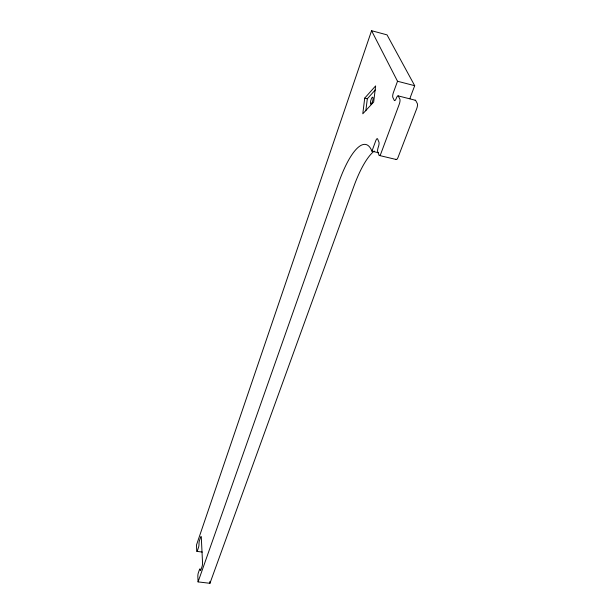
<?xml version="1.0" encoding="UTF-8"?>
<svg xmlns="http://www.w3.org/2000/svg" width="614" height="614" viewBox="0 0 614 614"><rect width="100%" height="100%" fill="white"/><g stroke="black" fill="none" stroke-linecap="round" stroke-linejoin="round"><path stroke-width="0.92" d="M364.724 98.11L362.79 113.797L373.68 102.016L375.638 85.899L364.724 98.11L367.318 98.762L375.246 89.966M365.844 110.75L367.318 98.762M409.952 98.747A3.953 1.174 -74.7 0 1 410.52 96.789L414.696 85.691L387.027 34.868L371.577 30.7L196.48 545.032L196.726 550.604A2.464 0.468 -82.1 0 0 197.37 550.743L198.506 547.419A2.471 0.468 -82.1 0 0 198.997 543.95A2.471 0.468 -82 0 1 199.489 540.489L200.632 537.135A2.479 0.476 -82 0 1 201.3 537.227L202.551 562.954A2.563 0.499 -82.3 0 1 202.044 566.538L200.855 569.922A2.556 0.499 -82.3 0 1 200.179 569.715A2.548 0.491 -82.4 0 0 199.504 569.508L198.337 572.847A2.548 0.491 -82.4 0 0 197.838 576.4L198.069 581.888L209.942 583.3L353.779 186.556A71.232 20.761 -77.1 0 1 374.248 151.029M198.069 581.888L338.537 183.087A71.531 19.748 -77.3 0 1 371.938 151.182L375.745 140.775A3.807 1.067 -75.9 0 1 377.618 138.948L378.922 142.049A3.822 1.082 -75.9 0 1 378.331 146.999A3.845 1.098 -76 0 0 377.733 151.965L379.045 155.165A3.868 1.105 -76 0 0 380.972 153.385L399.246 104.234A4.037 1.159 -75 0 0 399.844 99.107L398.363 96.137A4.014 1.144 -75 0 0 396.306 98.255A3.991 1.128 -75 0 1 394.265 100.358L392.845 97.426A3.968 1.121 -75 0 1 393.436 92.43L397.519 81.255L371.577 30.7M196.941 551.387L202.252 552.063M371.938 151.182L378.393 152.717M379.26 155.465L396.245 159.502M398.133 95.876L415.471 100.289M397.519 81.255L414.696 85.691M209.842 581.473L209.942 583.3M396.015 159.195A3.845 1.167 -75.7 0 0 398.018 157.445L416.722 108.64A4.014 1.22 -74.7 0 0 417.305 103.536L415.724 100.55A3.991 1.205 -74.7 0 0 415.148 100.289M372.046 102.845A3.661 0.967 -75.6 0 0 372.729 97.165A3.661 0.967 -75.6 0 0 370.511 102.062A3.661 0.967 -75.6 0 0 372.046 102.845"/></g></svg>
